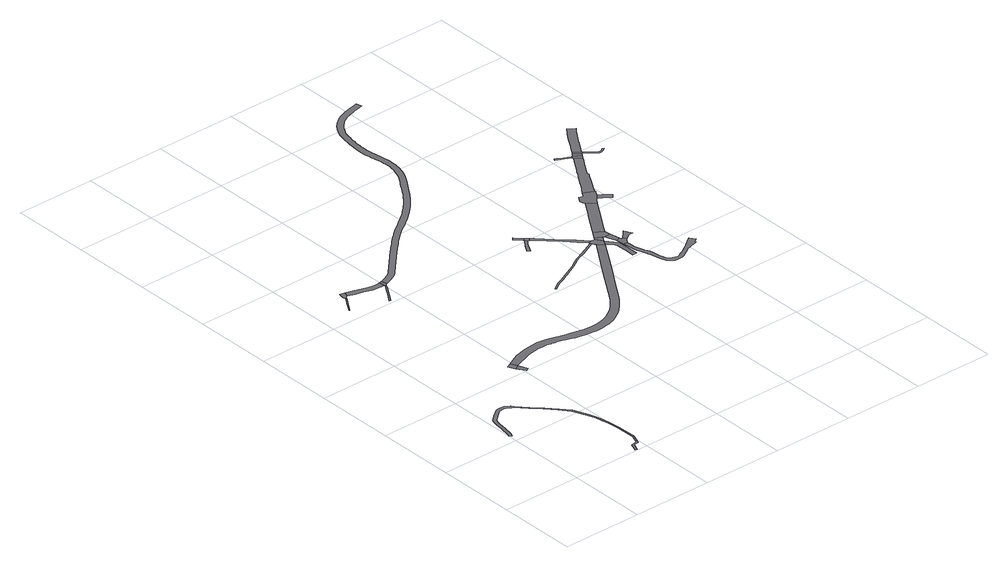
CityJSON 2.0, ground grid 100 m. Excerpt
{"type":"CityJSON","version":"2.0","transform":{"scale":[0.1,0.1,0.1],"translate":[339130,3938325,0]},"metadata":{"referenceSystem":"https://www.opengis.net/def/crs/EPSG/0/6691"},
"CityObjects":{
"road1":{"type":"Road","attributes":{"RoadStructureAttribute.sectionType":"1"},"geometry":[{"type":"MultiSurface","lod":"1","boundaries":[[[0,1,2,3,4,5,6,7,8,9,10,11,12,13,14,15,16,17,18,19,20,21,22,23,24,25,26,27,28,29,30,31,32,33,34,35,36,37,38,39,40,41,42,43,44,45,46,47,48,49,50,51,52,53,54,55,56,57,58,59,60,61,62,63,64,65,66,67,68,69,70,71,72,73,74,75,76,77,78,79,80,81,82,83]]]}]},
"road2":{"type":"Road","geometry":[{"type":"MultiSurface","lod":"1","boundaries":[[[84,85,86,87]]]}]},
"road3":{"type":"Road","geometry":[{"type":"MultiSurface","lod":"1","boundaries":[[[88,89,90,85,84]]]}]},
"road4":{"type":"Road","attributes":{"RoadStructureAttribute.sectionType":"1"},"geometry":[{"type":"MultiSurface","lod":"1","boundaries":[[[91,92,93,94,95,96,97,98]]]}]},
"road5":{"type":"Road","geometry":[{"type":"MultiSurface","lod":"1","boundaries":[[[99,100,101,102,103,104,105,106,107,108,91,98]]]}]},
"road6":{"type":"Road","attributes":{"RoadStructureAttribute.sectionType":"1"},"geometry":[{"type":"MultiSurface","lod":"1","boundaries":[[[109,110,111,112,113,114,104,103,115,116,117,118,119,120,121,122,123]]]}]},
"road7":{"type":"Road","attributes":{"RoadStructureAttribute.sectionType":"1"},"geometry":[{"type":"MultiSurface","lod":"1","boundaries":[[[124,125,126,127,128,129,130,131,132,133]]]}]},
"road8":{"type":"Road","geometry":[{"type":"MultiSurface","lod":"1","boundaries":[[[133,132,134,135,136,109,123]]]}]},
"road9":{"type":"Road","attributes":{"function":"2","RoadStructureAttribute.sectionType":"1"},"geometry":[{"type":"MultiSurface","lod":"1","boundaries":[[[85,137,138,139,140,141,142,143,144,145,146,147,148,149,150,151,152,153,154,155,156,157,158,159,160,161,162,163,164,165,166,167,168,169,170,171,172,173,174,175,176,177,178,179,180,181,182,183,184,185,186,187,188,189,190,191,192,193,194,195,196,197,198,199,200,201,202,203,204,205,206,207,208,209,210,211,212,213,214,215,216,217,218,219,220,221,222,223,224,86]]]}]},
"road10":{"type":"Road","attributes":{"RoadStructureAttribute.sectionType":"1"},"geometry":[{"type":"MultiSurface","lod":"1","boundaries":[[[225,226,227,228,229,230,231,232,233,234,235,236,237,238,239,240,241,242,243,244,245,246,247,248,249,250,251,252,253,254,255,256,257,258,259]]]}]},
"road11":{"type":"Road","attributes":{"RoadStructureAttribute.sectionType":"1"},"geometry":[{"type":"MultiSurface","lod":"1","boundaries":[[[260,261,262,263,264,265,266,267,268,269,270,271,272,273]]]}]},
"road12":{"type":"Road","attributes":{"RoadStructureAttribute.sectionType":"1"},"geometry":[{"type":"MultiSurface","lod":"1","boundaries":[[[274,275,276,277,278,279,280,281,282,283,284,285,286,287,288,289,290,291,292,293,294,295,296,297,298,299,300,301,302,303,304,305,306,307,308,309,310,311,312,313,314,315,316,317,318,319,320,321,322,323,324,325,326,327,328,329,330,331,332,333,334,335,336,337,338,339,340,341,342,343,344,345,346,347,348,349,350,351,352,353,354,355,356,357,358,359,360,361,362,363,364,365,366,367,368,369,370,371,372,373,374,375,376,377,378,379,380,381,382,383,384,385,386,387,135,134,388,389,390,391,392,393,394,395,396,397,398,399,400,401,402,403,404,405,406,407,408,409,410,411,412,413,414,415,416,417,418,419,420,421,422,423,424,425,426,427,428,429,430,431,432,433,434,435,436,437,438,439,440,441,442,443,444,445,446,447,448,449,450,451,452,453,454,455,456,457,458,459,460,461,462,463,464,465,466,467,468,469,470,471,472,473,474,475,476,477,478,479,480,481,482,483,484,485,486,487,488,489,490,491,492,493,494,495,496,497,498,499,500,501,502,503,504,505]]]}]},
"road13":{"type":"Road","geometry":[{"type":"MultiSurface","lod":"1","boundaries":[[[506,507,508,509,510,511,512,513]]]}]},
"road14":{"type":"Road","geometry":[{"type":"MultiSurface","lod":"1","boundaries":[[[506,513,260,273,514,515,516]]]}]},
"road15":{"type":"Road","attributes":{"RoadStructureAttribute.sectionType":"1"},"geometry":[{"type":"MultiSurface","lod":"1","boundaries":[[[515,517,518,519,520,521,522,523,524,525,516]]]}]},
"road16":{"type":"Road","geometry":[{"type":"MultiSurface","lod":"1","boundaries":[[[258,526,527,182,181,528,529,530,531,532,521,520,533,534,535,259]]]}]},
"road17":{"type":"Road","attributes":{"RoadStructureAttribute.sectionType":"1"},"geometry":[{"type":"MultiSurface","lod":"1","boundaries":[[[181,536,537,538,539,540,541,542,543,544,545,546,547,548,528]]]}]},
"road18":{"type":"Road","attributes":{"function":"2","RoadStructureAttribute.sectionType":"1"},"geometry":[{"type":"MultiSurface","lod":"1","boundaries":[[[529,528,549,550]]]}]},
"road19":{"type":"Road","geometry":[{"type":"MultiSurface","lod":"1","boundaries":[[[551,552,553,554,555,550,549,556,557,558]]]}]},
"road20":{"type":"Road","attributes":{"RoadStructureAttribute.sectionType":"1"},"geometry":[{"type":"MultiSurface","lod":"1","boundaries":[[[559,560,561,551,558,562,563]]]}]},
"road21":{"type":"Road","geometry":[{"type":"MultiSurface","lod":"1","boundaries":[[[564,565,566,567,568,569,570,571,572,573,574,575,559,563]]]}]},
"road22":{"type":"Road","attributes":{"RoadStructureAttribute.sectionType":"1"},"geometry":[{"type":"MultiSurface","lod":"1","boundaries":[[[570,576,577,578,579,580,581,582,583,584,571]]]}]},
"road23":{"type":"Road","attributes":{"RoadStructureAttribute.sectionType":"1"},"geometry":[{"type":"MultiSurface","lod":"1","boundaries":[[[585,586,587,588,589,590,591,592,593,594,595,596,597,598,599,600,601,602,603,604,605,606,607,608,609,610,611,612,613,614,615,616,617,618,619,620,621,622,623,624,625,626,627,628,629,630,631,632,633,634,635,636,637,638,566,565]]]}]},
"road24":{"type":"Road","attributes":{"function":"2","RoadStructureAttribute.sectionType":"1"},"geometry":[{"type":"MultiSurface","lod":"1","boundaries":[[[639,640,641,642,643,644,645,646,647,648,649,650,554,553]]]}]},
"road25":{"type":"Road","geometry":[{"type":"MultiSurface","lod":"1","boundaries":[[[651,652,653,654,655,656,657,644,643,658,659,660,661,662,663,664,665,666,667]]]}]},
"road26":{"type":"Road","attributes":{"RoadStructureAttribute.sectionType":"1"},"geometry":[{"type":"MultiSurface","lod":"1","boundaries":[[[662,668,669,670,671,672,673,674,663]]]}]},
"road27":{"type":"Road","attributes":{"function":"2","RoadStructureAttribute.sectionType":"1"},"geometry":[{"type":"MultiSurface","lod":"1","boundaries":[[[675,676,677,678,679,680,681,682,683,684,685,686,667,666,687,688,689,690,691,692,693,694,695,696,697,698,699,700]]]}]},
"road28":{"type":"Road","attributes":{"RoadStructureAttribute.sectionType":"1"},"geometry":[{"type":"MultiSurface","lod":"1","boundaries":[[[701,702,703,704,705,706,707,708,709,710,711]]]}]},
"road29":{"type":"Road","geometry":[{"type":"MultiSurface","lod":"1","boundaries":[[[712,675,700,713,714,701,711]]]}]},
"road30":{"type":"Road","attributes":{"function":"2","RoadStructureAttribute.sectionType":"1"},"geometry":[{"type":"MultiSurface","lod":"1","boundaries":[[[713,715,716,717,718,714]]]}]},
"road31":{"type":"Road","geometry":[{"type":"MultiSurface","lod":"1","boundaries":[[[719,717,716,720,721,722]]]}]},
"road32":{"type":"Road","attributes":{"RoadStructureAttribute.sectionType":"1"},"geometry":[{"type":"MultiSurface","lod":"1","boundaries":[[[720,723,724,725,726,727,728,729,730,731,732,733,734,735,736,737,738,739,740,741,742,743,744,745,746,747,721]]]}]},
"road33":{"type":"Road","attributes":{"function":"2","RoadStructureAttribute.sectionType":"1"},"geometry":[{"type":"MultiSurface","lod":"1","boundaries":[[[748,749,750,751,752,753,754,755,756,757,758,759,760,719,722,761,762,763,764,765,766,767,768,769,770,771]]]}]}
},
"vertices":[
[50,1118,0],[60,1146,0],[81,1273,0],[97,1372,0],[100,1400,0],[105,1417,0],[115,1437,0],[120,1448,0],[144,1470,0],[202,1519,0],[229,1542,0],[249,1554,0],[271,1564,0],[290,1569,0],[311,1572,0],[325,1571,0],[350,1565,0],[375,1552,0],[399,1535,0],[409,1534,0],[419,1533,0],[428,1529,0],[542,1404,0],[653,1288,0],[656,1285,0],[756,1170,0],[851,1052,0],[927,881,0],[961,777,0],[977,693,0],[990,620,0],[1006,473,0],[1011,392,0],[1012,340,0],[1012,253,0],[1011,240,0],[1004,224,0],[992,192,0],[974,140,0],[966,127,0],[915,119,0],[887,114,0],[851,13,0],[878,7,0],[905,85,0],[909,94,0],[919,99,0],[979,110,0],[1027,229,0],[1029,250,0],[1027,340,0],[1025,474,0],[1010,623,0],[996,698,0],[980,781,0],[946,889,0],[869,1073,0],[772,1183,0],[669,1299,0],[667,1301,0],[556,1417,0],[443,1542,0],[434,1553,0],[424,1567,0],[396,1587,0],[364,1602,0],[331,1611,0],[310,1612,0],[282,1609,0],[257,1602,0],[230,1589,0],[206,1575,0],[174,1548,0],[117,1500,0],[87,1472,0],[79,1456,0],[67,1431,0],[60,1407,0],[57,1377,0],[41,1278,0],[21,1153,0],[13,1129,0],[6,1119,0],[35,1096,0],
[961,2108,0],[1020,2143,0],[980,2220,0],[921,2189,0],
[1025,2001,0],[1069,2027,0],[1034,2111,0],
[513,4389,0],[500,4367,0],[463,4310,0],[381,4181,0],[390,4176,0],[474,4308,0],[509,4362,0],[522,4385,0],
[529,4395,0],[537,4407,0],[541,4411,0],[547,4414,0],[557,4414,0],[575,4479,0],[518,4495,0],[503,4426,0],[509,4412,0],[514,4395,0],
[989,4389,0],[985,4389,0],[939,4387,0],[905,4390,0],[848,4401,0],[667,4454,0],[648,4387,0],[744,4359,0],[831,4333,0],[853,4329,0],[902,4321,0],[932,4318,0],[956,4318,0],[975,4318,0],[1002,4322,0],
[963,4241,0],[914,4163,0],[884,4116,0],[840,4046,0],[853,4038,0],[897,4108,0],[931,4163,0],[980,4239,0],[1018,4301,0],[1006,4308,0],
[1048,4330,0],[1031,4398,0],[1015,4394,0],
[1082,2167,0],[1188,2203,0],[1243,2224,0],[1287,2237,0],[1357,2247,0],[1419,2254,0],[1476,2253,0],[1530,2251,0],[1582,2243,0],[1589,2241,0],[1620,2236,0],[1668,2225,0],[1718,2215,0],[1719,2214,0],[1749,2204,0],[1792,2188,0],[1821,2177,0],[1862,2164,0],[1912,2151,0],[1977,2138,0],[2031,2130,0],[2083,2124,0],[2127,2121,0],[2143,2120,0],[2197,2121,0],[2237,2125,0],[2288,2133,0],[2323,2141,0],[2365,2154,0],[2401,2167,0],[2432,2181,0],[2471,2202,0],[2504,2223,0],[2549,2255,0],[2588,2290,0],[2624,2327,0],[2664,2367,0],[2688,2396,0],[2717,2431,0],[2757,2487,0],[2801,2552,0],[2906,2712,0],[3054,2939,0],[3242,3228,0],[3346,3385,0],[3276,3455,0],[3159,3283,0],[2990,3023,0],[2971,2994,0],[2738,2635,0],[2719,2606,0],[2676,2543,0],[2639,2492,0],[2588,2430,0],[2558,2395,0],[2524,2364,0],[2491,2338,0],[2448,2310,0],[2417,2291,0],[2386,2272,0],[2362,2262,0],[2332,2250,0],[2299,2241,0],[2269,2234,0],[2224,2228,0],[2190,2224,0],[2145,2223,0],[2091,2227,0],[2043,2231,0],[1996,2239,0],[1935,2251,0],[1888,2264,0],[1833,2278,0],[1770,2297,0],[1720,2313,0],[1696,2320,0],[1672,2327,0],[1647,2335,0],[1599,2345,0],[1543,2353,0],[1485,2358,0],[1420,2355,0],[1348,2348,0],[1265,2336,0],[1207,2319,0],[1156,2304,0],[1086,2272,0],[1046,2254,0],
[3106,3450,0],[3041,3419,0],[2948,3379,0],[2943,3377,0],[2924,3368,0],[2920,3367,0],[2897,3354,0],[2837,3320,0],[2787,3289,0],[2615,3203,0],[2555,3173,0],[2523,3157,0],[2454,3128,0],[2451,3127,0],[2423,3111,0],[2374,3081,0],[2350,3062,0],[2361,3048,0],[2384,3066,0],[2408,3081,0],[2432,3096,0],[2459,3111,0],[2530,3140,0],[2563,3157,0],[2622,3187,0],[2796,3274,0],[2847,3305,0],[2906,3339,0],[2928,3351,0],[2945,3358,0],[2955,3363,0],[3050,3399,0],[3099,3423,0],[3246,3493,0],[3237,3513,0],
[2739,4015,0],[2727,4000,0],[2716,3986,0],[2698,3960,0],[2681,3934,0],[2644,3874,0],[2621,3841,0],[2656,3814,0],[2675,3852,0],[2710,3919,0],[2722,3944,0],[2743,3967,0],[2754,3977,0],[2764,3986,0],
[3192,7313,0],[3159,7305,0],[3120,7296,0],[3077,7285,0],[3031,7272,0],[2996,7261,0],[2976,7255,0],[2965,7252,0],[2936,7242,0],[2908,7230,0],[2888,7222,0],[2869,7211,0],[2844,7194,0],[2822,7179,0],[2801,7162,0],[2784,7147,0],[2767,7133,0],[2750,7118,0],[2730,7093,0],[2716,7073,0],[2702,7054,0],[2680,7016,0],[2666,6991,0],[2655,6969,0],[2646,6948,0],[2638,6924,0],[2633,6902,0],[2628,6880,0],[2622,6850,0],[2616,6820,0],[2610,6789,0],[2604,6755,0],[2599,6726,0],[2596,6696,0],[2594,6678,0],[2592,6652,0],[2590,6627,0],[2588,6592,0],[2587,6559,0],[2586,6517,0],[2588,6478,0],[2592,6448,0],[2597,6412,0],[2604,6371,0],[2610,6334,0],[2611,6324,0],[2617,6281,0],[2624,6237,0],[2627,6204,0],[2628,6194,0],[2630,6169,0],[2629,6137,0],[2629,6109,0],[2624,6081,0],[2621,6057,0],[2614,6027,0],[2607,5999,0],[2597,5968,0],[2589,5946,0],[2579,5919,0],[2570,5901,0],[2556,5875,0],[2547,5859,0],[2540,5847,0],[2524,5823,0],[2509,5800,0],[2493,5776,0],[2461,5729,0],[2432,5686,0],[2403,5642,0],[2383,5611,0],[2363,5582,0],[2346,5560,0],[2324,5530,0],[2303,5503,0],[2281,5478,0],[2273,5468,0],[2259,5452,0],[2233,5423,0],[2209,5397,0],[2183,5372,0],[2158,5348,0],[2132,5324,0],[2106,5301,0],[2082,5282,0],[2051,5257,0],[2024,5238,0],[1990,5212,0],[1954,5188,0],[1922,5163,0],[1887,5138,0],[1852,5109,0],[1822,5089,0],[1792,5066,0],[1763,5042,0],[1753,5033,0],[1736,5019,0],[1711,4997,0],[1682,4971,0],[1650,4940,0],[1619,4909,0],[1612,4902,0],[1584,4875,0],[1558,4851,0],[1530,4825,0],[1503,4799,0],[1350,4637,0],[1289,4572,0],[1208,4491,0],[1173,4461,0],[1145,4443,0],[1103,4423,0],[1079,4414,0],[1045,4402,0],[1065,4335,0],[1103,4348,0],[1131,4359,0],[1179,4382,0],[1202,4396,0],[1216,4405,0],[1255,4440,0],[1339,4523,0],[1401,4589,0],[1551,4748,0],[1558,4754,0],[1578,4774,0],[1606,4800,0],[1632,4825,0],[1668,4859,0],[1699,4890,0],[1730,4919,0],[1752,4939,0],[1756,4942,0],[1782,4966,0],[1783,4966,0],[1808,4988,0],[1836,5011,0],[1864,5032,0],[1892,5052,0],[1927,5076,0],[1968,5101,0],[2000,5124,0],[2021,5139,0],[2035,5149,0],[2070,5175,0],[2098,5195,0],[2127,5222,0],[2154,5245,0],[2180,5270,0],[2200,5287,0],[2208,5294,0],[2235,5321,0],[2261,5346,0],[2287,5374,0],[2314,5404,0],[2337,5430,0],[2359,5457,0],[2371,5472,0],[2382,5486,0],[2404,5516,0],[2422,5540,0],[2443,5570,0],[2464,5601,0],[2493,5645,0],[2521,5688,0],[2554,5735,0],[2570,5761,0],[2585,5784,0],[2602,5808,0],[2620,5839,0],[2635,5868,0],[2646,5890,0],[2658,5920,0],[2666,5945,0],[2677,5978,0],[2685,6010,0],[2693,6044,0],[2697,6070,0],[2702,6103,0],[2702,6135,0],[2703,6171,0],[2703,6210,0],[2700,6236,0],[2699,6246,0],[2695,6292,0],[2688,6336,0],[2681,6384,0],[2674,6424,0],[2669,6458,0],[2666,6485,0],[2664,6519,0],[2665,6557,0],[2664,6590,0],[2665,6615,0],[2667,6648,0],[2667,6671,0],[2669,6689,0],[2672,6714,0],[2676,6742,0],[2682,6776,0],[2688,6806,0],[2694,6837,0],[2699,6865,0],[2704,6884,0],[2708,6904,0],[2715,6922,0],[2722,6939,0],[2730,6957,0],[2743,6980,0],[2764,7014,0],[2775,7030,0],[2789,7049,0],[2804,7068,0],[2815,7079,0],[2830,7091,0],[2848,7106,0],[2866,7120,0],[2885,7134,0],[2907,7148,0],[2921,7156,0],[2936,7163,0],[2962,7172,0],[2988,7181,0],[2992,7182,0],[3017,7189,0],[3052,7200,0],[3064,7203,0],[3075,7207,0],[3097,7213,0],[3138,7223,0],[3176,7232,0],[3211,7240,0],
[2770,4057,0],[2683,4142,0],[2682,4142,0],[2681,4143,0],[2680,4142,0],[2660,4121,0],[2653,4114,0],[2740,4026,0],
[2776,3988,0],[2784,3986,0],[2808,4020,0],
[2800,3974,0],[3042,3731,0],[3152,3620,0],[3240,3532,0],[3279,3550,0],[3164,3665,0],[3070,3759,0],[2846,3984,0],[2827,4002,0],
[3257,3478,0],[3264,3468,0],[3382,3453,0],[3330,3541,0],[3316,3538,0],[3304,3539,0],[3293,3542,0],[3236,3527,0],[3235,3524,0],[3235,3519,0],
[3359,3376,0],[3374,3363,0],[3397,3343,0],[3424,3311,0],[3433,3294,0],[3437,3234,0],[3437,3165,0],[3437,3037,0],[3494,3037,0],[3491,3164,0],[3489,3240,0],[3486,3321,0],[3478,3338,0],
[3426,3522,0],[3349,3571,0],
[3526,3521,0],[3517,3580,0],[3517,3590,0],[3406,3661,0],[3385,3630,0],[3434,3522,0],[3440,3519,0],[3446,3510,0],
[3546,3389,0],[3545,3390,0],[3531,3483,0],[3460,3470,0],[3496,3376,0],
[3499,3361,0],[3506,3266,0],[3557,3269,0],[3568,3285,0],[3579,3302,0],[3594,3319,0],[3605,3326,0],[3577,3364,0],[3572,3361,0],[3563,3361,0],[3557,3364,0],[3550,3371,0],
[3613,3332,0],[3623,3339,0],[3638,3350,0],[3666,3367,0],[3694,3375,0],[3725,3373,0],[3674,3468,0],[3664,3457,0],[3645,3436,0],
[3512,3176,0],[3520,3102,0],[3530,3073,0],[3545,3029,0],[3565,2973,0],[3573,2946,0],[3581,2918,0],[3594,2851,0],[3600,2816,0],[3606,2785,0],[3617,2749,0],[3638,2714,0],[3660,2687,0],[3682,2666,0],[3709,2652,0],[3737,2648,0],[3781,2647,0],[3815,2651,0],[3841,2661,0],[3864,2675,0],[3909,2701,0],[3970,2739,0],[4011,2756,0],[4051,2768,0],[4090,2777,0],[4121,2784,0],[4113,2804,0],[4160,2834,0],[4116,2902,0],[4081,2878,0],[4013,2828,0],[3948,2780,0],[3884,2744,0],[3838,2718,0],[3819,2707,0],[3802,2700,0],[3782,2697,0],[3751,2702,0],[3723,2711,0],[3699,2725,0],[3678,2746,0],[3663,2770,0],[3654,2797,0],[3649,2825,0],[3644,2858,0],[3632,2931,0],[3622,2973,0],[3611,3001,0],[3600,3013,0],[3587,3044,0],[3566,3117,0],[3559,3159,0],[3556,3179,0],[3555,3253,0],
[3537,3628,0],[3544,3639,0],[3708,3888,0],[3807,4040,0],[3839,4087,0],[3732,4160,0],[3713,4130,0],[3700,4110,0],[3672,4067,0],[3615,3980,0],[3601,3959,0],[3429,3698,0],
[3831,4317,0],[3828,4313,0],[3825,4307,0],[3810,4286,0],[3757,4297,0],[3712,4230,0],[3724,4188,0],[3868,4128,0],[3868,4129,0],[3889,4158,0],[3894,4160,0],[3897,4161,0],[3937,4214,0],[3967,4260,0],[3974,4271,0],[3965,4278,0],[3850,4347,0],
[3919,4146,0],[3946,4127,0],[4039,4062,0],[4078,4111,0],[4057,4126,0],[3993,4173,0],[3958,4199,0],
[4238,4938,0],[4205,4888,0],[4169,4834,0],[4140,4788,0],[4135,4779,0],[4091,4714,0],[4054,4654,0],[4034,4624,0],[4014,4593,0],[3971,4526,0],[3926,4457,0],[3886,4402,0],[3994,4323,0],[4008,4348,0],[4043,4407,0],[4087,4483,0],[4095,4496,0],[4098,4502,0],[4154,4589,0],[4143,4605,0],[4176,4659,0],[4219,4724,0],[4241,4759,0],[4254,4779,0],[4289,4833,0],[4323,4883,0],
[4247,4979,0],[4240,4982,0],[4203,5000,0],[4129,5038,0],[4098,5053,0],[4072,5067,0],[4058,5040,0],[4085,5026,0],[4115,5011,0],[4190,4973,0],[4233,4952,0],
[4239,4946,0],[4345,4920,0],[4258,4973,0],
[4352,4931,0],[4372,4960,0],[4288,5017,0],[4267,4985,0],
[4304,5041,0],[4379,4961,0],[4391,4977,0],[4389,4986,0],
[4418,4932,0],[4453,4905,0],[4483,4879,0],[4501,4863,0],[4515,4850,0],[4526,4843,0],[4537,4841,0],[4550,4840,0],[4562,4841,0],[4577,4848,0],[4602,4864,0],[4620,4877,0],[4613,4886,0],[4608,4893,0],[4591,4880,0],[4567,4866,0],[4557,4861,0],[4549,4860,0],[4539,4861,0],[4534,4862,0],[4527,4866,0],[4514,4878,0],[4496,4894,0],[4466,4920,0],[4430,4948,0],
[4578,5444,0],[4577,5443,0],[4565,5428,0],[4538,5394,0],[4514,5360,0],[4486,5320,0],[4457,5279,0],[4423,5227,0],[4407,5202,0],[4399,5189,0],[4386,5168,0],[4369,5140,0],[4336,5091,0],[4421,5036,0],[4454,5086,0],[4483,5133,0],[4485,5135,0],[4509,5173,0],[4541,5223,0],[4569,5263,0],[4596,5302,0],[4619,5333,0],[4644,5365,0],[4658,5382,0]
]}
